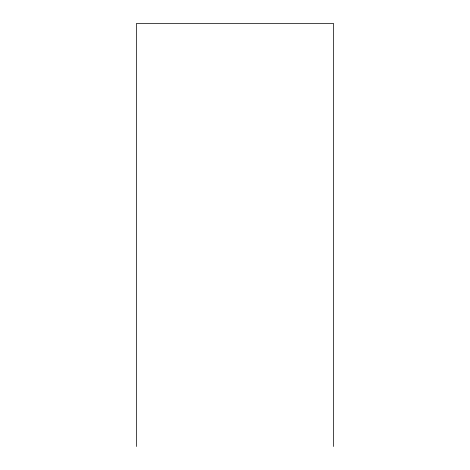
<?xml version="1.0" encoding="UTF-8"?>
<svg xmlns="http://www.w3.org/2000/svg" width="470" height="470" viewBox="0 0 470 470"><rect width="100%" height="100%" fill="white"/><g stroke="black" fill="none" stroke-linecap="round" stroke-linejoin="round"><path stroke-width="0.7" d="M333.577 446.5L333.577 23.5L136.423 23.5L136.423 446.5"/></g></svg>
